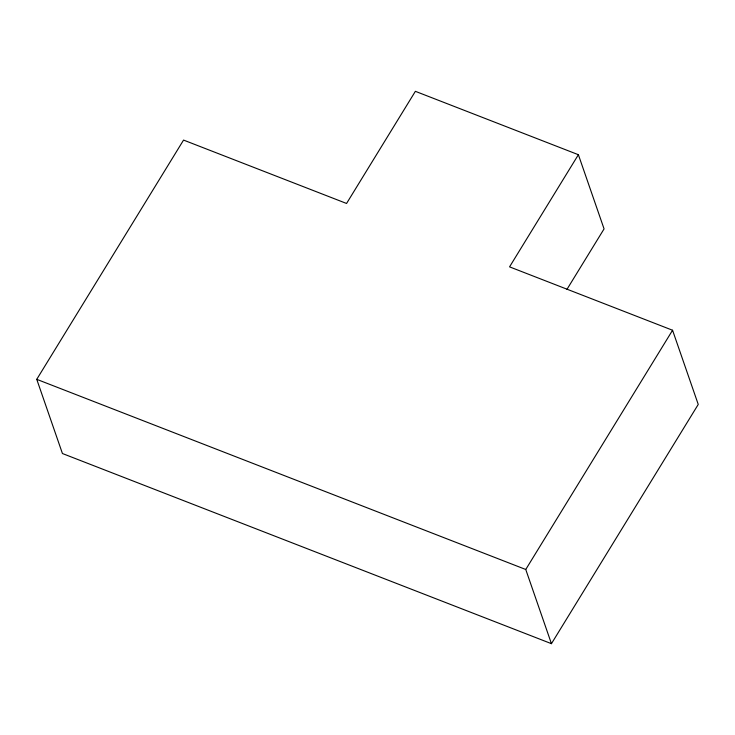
<?xml version="1.0" encoding="UTF-8"?>
<svg xmlns="http://www.w3.org/2000/svg" width="735" height="735" viewBox="0 0 735 735"><rect width="100%" height="100%" fill="white"/><g stroke="black" fill="none" stroke-linecap="round" stroke-linejoin="round"><path stroke-width="1.1" d="M578.381 154.708L509.557 266.86L672.562 330.245L698.25 404.434L551.443 643.676L62.438 453.523L36.75 379.333L183.557 140.082L346.562 203.466L415.376 91.324L578.381 154.708L604.069 228.897L566.961 289.36M551.443 643.676L525.755 569.487L672.562 330.245M36.75 379.333L525.755 569.487"/></g></svg>
